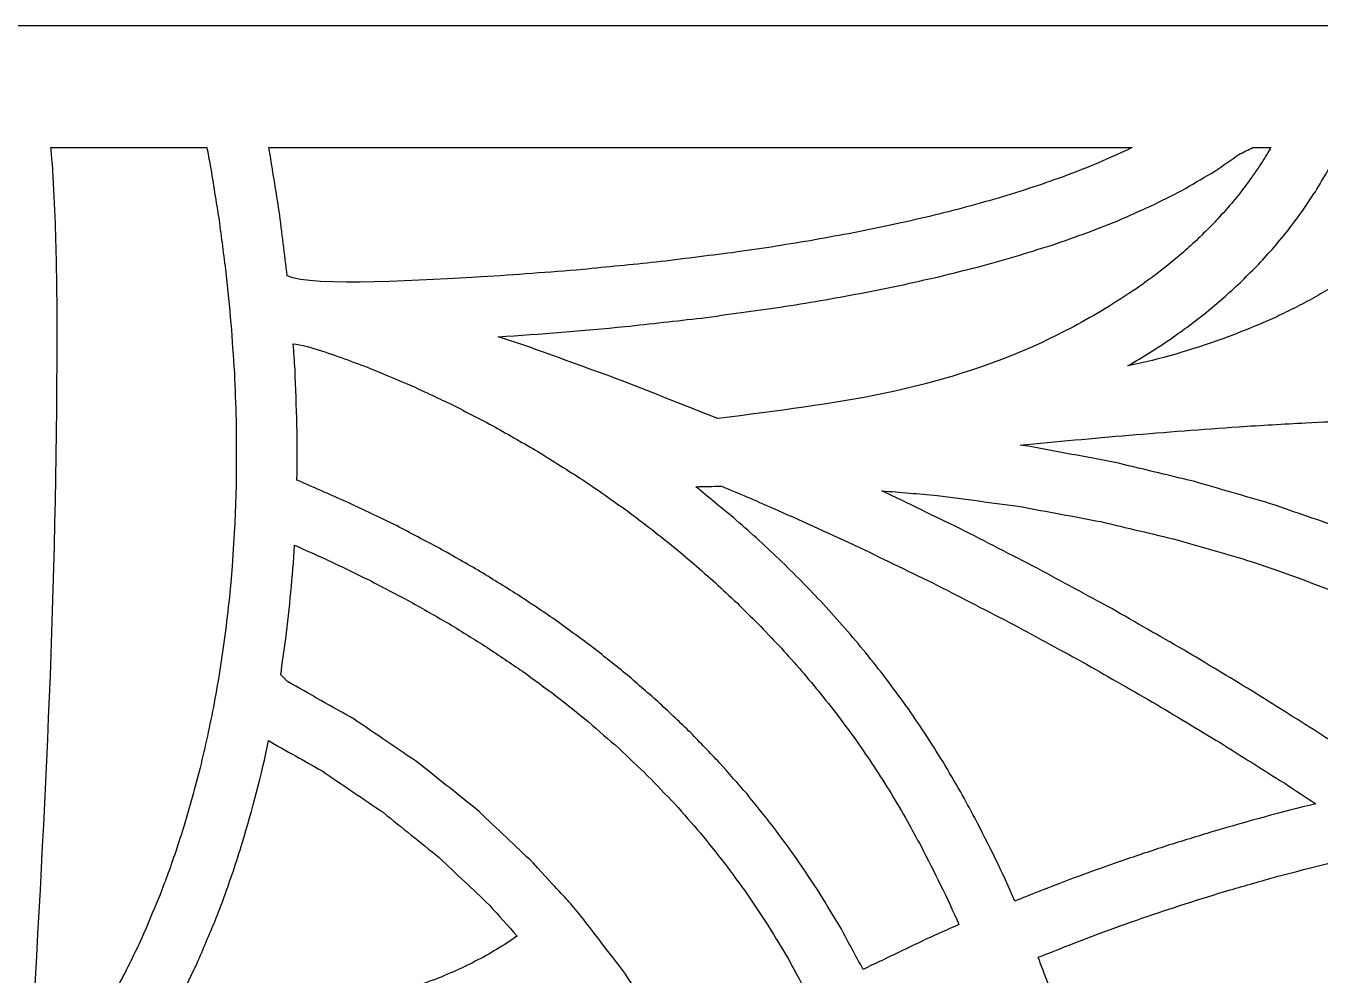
# Model space of a CAD drawing. Header units: centimetres. Extents: x 12.3 to 24.6, y -3.6 to 1.6.
# Drawn here: x 15.113 to 17.282, y -0.036 to 1.555 of the extents above; entities that cross this region are included whole.
import ezdxf

# ---------------------------------------------------------------- set-up
doc = ezdxf.new("R2010")
doc.units = ezdxf.units.CM
doc.header["$MEASUREMENT"] = 0
doc.layers.add('layer 1', color=7, linetype='Continuous')

msp = doc.modelspace()

# ---------------------------------------------------------------- linework, layer by layer
at = {"layer": 'layer 1', "color": 250}
for points, knots in [([(12.33584, -3.59131), (12.33584, -1.87576), (12.33584, -0.16022), (12.33584, 1.55532), (12.33584, 1.55532), (16.43785, 1.55532), (20.53987, 1.55532), (24.64189, 1.55532), (24.64189, 1.55532), (24.64189, -0.16022), (24.64189, -1.87576), (24.64189, -3.59131), (24.64189, -3.59131), (20.53987, -3.59131), (16.43785, -3.59131), (12.33584, -3.59131)], [0, 0, 0, 0, 0.2, 0.2, 0.2, 0.2, 0.4, 0.4, 0.4, 0.4, 0.6, 0.6, 0.6, 0.6, 1, 1, 1, 1]), ([(15.15465, 1.35149), (15.15548, 1.34245), (15.1563, 1.3334), (15.15713, 1.32435), (15.15713, 1.32435), (15.15878, 1.29472), (15.16042, 1.26509), (15.16207, 1.23546), (15.16207, 1.23546), (15.16373, 1.18207), (15.16468, 1.12878), (15.16517, 1.07536), (15.16517, 1.07536), (15.16556, 0.62908), (15.14809, 0.29653), (15.12443, -0.11905), (15.12443, -0.11905), (15.15806, -0.12028), (15.19173, -0.12122), (15.22539, -0.12142), (15.22539, -0.12142), (15.22671, -0.11987), (15.22804, -0.11833), (15.22937, -0.11679), (15.22937, -0.11679), (15.24378, -0.09526), (15.25657, -0.07304), (15.26914, -0.0504), (15.26914, -0.0504), (15.28248, -0.02503), (15.29499, 0.00043), (15.30714, 0.02639), (15.30714, 0.02639), (15.31652, 0.04854), (15.32591, 0.07068), (15.33529, 0.09283), (15.33529, 0.09283), (15.34009, 0.10542), (15.34488, 0.11801), (15.34967, 0.1306), (15.34967, 0.1306), (15.35444, 0.1442), (15.35922, 0.1578), (15.36399, 0.17139), (15.36399, 0.17139), (15.36869, 0.186), (15.37339, 0.2006), (15.37809, 0.2152), (15.37809, 0.2152), (15.38265, 0.23081), (15.38721, 0.24641), (15.39176, 0.26202), (15.39176, 0.26202), (15.39612, 0.27863), (15.40049, 0.29523), (15.40485, 0.31184), (15.40485, 0.31184), (15.40894, 0.32944), (15.41304, 0.34705), (15.41714, 0.36465), (15.41714, 0.36465), (15.42092, 0.38325), (15.4247, 0.40185), (15.42848, 0.42045), (15.42848, 0.42045), (15.43187, 0.44005), (15.43526, 0.45964), (15.43866, 0.47924), (15.43866, 0.47924), (15.44161, 0.49983), (15.44456, 0.52041), (15.4475, 0.541), (15.4475, 0.541), (15.44995, 0.56258), (15.45239, 0.58416), (15.45483, 0.60573), (15.45483, 0.60573), (15.46531, 0.73178), (15.46616, 0.77837), (15.46526, 0.8943), (15.46526, 0.8943), (15.46425, 0.9208), (15.46324, 0.94731), (15.46222, 0.97382), (15.46222, 0.97382), (15.46033, 1.00131), (15.45844, 1.0288), (15.45655, 1.05629), (15.45655, 1.05629), (15.45372, 1.08476), (15.45089, 1.11323), (15.44806, 1.1417), (15.44806, 1.1417), (15.44423, 1.17115), (15.4404, 1.2006), (15.43657, 1.23005), (15.43657, 1.23005), (15.43167, 1.26048), (15.42677, 1.2909), (15.42188, 1.32133), (15.42188, 1.32133), (15.41995, 1.33138), (15.41802, 1.34144), (15.41609, 1.35149), (15.41609, 1.35149), (15.32894, 1.35149), (15.2418, 1.35149), (15.15465, 1.35149)], [0, 0, 0, 0, 0.0357143, 0.0357143, 0.0357143, 0.0357143, 0.0714286, 0.0714286, 0.0714286, 0.0714286, 0.1071429, 0.1071429, 0.1071429, 0.1071429, 0.1428571, 0.1428571, 0.1428571, 0.1428571, 0.1785714, 0.1785714, 0.1785714, 0.1785714, 0.2142857, 0.2142857, 0.2142857, 0.2142857, 0.25, 0.25, 0.25, 0.25, 0.2857143, 0.2857143, 0.2857143, 0.2857143, 0.3214286, 0.3214286, 0.3214286, 0.3214286, 0.3571429, 0.3571429, 0.3571429, 0.3571429, 0.3928571, 0.3928571, 0.3928571, 0.3928571, 0.4285714, 0.4285714, 0.4285714, 0.4285714, 0.4642857, 0.4642857, 0.4642857, 0.4642857, 0.5, 0.5, 0.5, 0.5, 0.5357143, 0.5357143, 0.5357143, 0.5357143, 0.5714286, 0.5714286, 0.5714286, 0.5714286, 0.6071429, 0.6071429, 0.6071429, 0.6071429, 0.6428571, 0.6428571, 0.6428571, 0.6428571, 0.6785714, 0.6785714, 0.6785714, 0.6785714, 0.7142857, 0.7142857, 0.7142857, 0.7142857, 0.75, 0.75, 0.75, 0.75, 0.7857143, 0.7857143, 0.7857143, 0.7857143, 0.8214286, 0.8214286, 0.8214286, 0.8214286, 0.8571429, 0.8571429, 0.8571429, 0.8571429, 0.8928571, 0.8928571, 0.8928571, 0.8928571, 0.9285714, 0.9285714, 0.9285714, 0.9285714, 1, 1, 1, 1]), ([(15.51986, 1.35149), (15.52066, 1.34734), (15.52146, 1.34318), (15.52226, 1.33903), (15.52226, 1.33903), (15.52731, 1.30759), (15.53237, 1.27616), (15.53743, 1.24472), (15.53743, 1.24472), (15.54196, 1.20859), (15.54649, 1.17246), (15.55101, 1.13632), (15.55101, 1.13632), (15.59053, 1.11656), (15.79375, 1.1299), (15.87656, 1.13449), (15.87656, 1.13449), (15.93321, 1.13811), (15.98972, 1.14229), (16.04629, 1.14698), (16.04629, 1.14698), (16.08735, 1.15105), (16.12841, 1.15513), (16.16947, 1.15921), (16.16947, 1.15921), (16.21212, 1.16452), (16.25478, 1.16983), (16.29743, 1.17514), (16.29743, 1.17514), (16.31907, 1.1783), (16.3407, 1.18147), (16.36234, 1.18463), (16.36234, 1.18463), (16.38402, 1.18816), (16.40571, 1.19169), (16.42739, 1.19522), (16.42739, 1.19522), (16.44901, 1.19914), (16.47063, 1.20305), (16.49225, 1.20696), (16.49225, 1.20696), (16.51368, 1.21128), (16.53511, 1.2156), (16.55655, 1.21991), (16.55655, 1.21991), (16.57768, 1.22465), (16.59881, 1.22938), (16.61994, 1.23412), (16.61994, 1.23412), (16.64064, 1.23929), (16.66135, 1.24446), (16.68206, 1.24963), (16.68206, 1.24963), (16.70222, 1.25525), (16.72239, 1.26087), (16.74255, 1.2665), (16.74255, 1.2665), (16.76205, 1.27258), (16.78155, 1.27867), (16.80105, 1.28475), (16.80105, 1.28475), (16.81976, 1.29131), (16.83848, 1.29787), (16.85719, 1.30443), (16.85719, 1.30443), (16.87499, 1.31147), (16.89279, 1.31851), (16.9106, 1.32556), (16.9106, 1.32556), (16.92737, 1.33308), (16.94414, 1.34061), (16.9609, 1.34814), (16.9609, 1.34814), (16.96308, 1.34926), (16.96527, 1.35038), (16.96745, 1.35149), (16.96745, 1.35149), (16.48492, 1.35149), (16.00239, 1.35149), (15.51986, 1.35149)], [0, 0, 0, 0, 0.047619, 0.047619, 0.047619, 0.047619, 0.0952381, 0.0952381, 0.0952381, 0.0952381, 0.1428571, 0.1428571, 0.1428571, 0.1428571, 0.1904762, 0.1904762, 0.1904762, 0.1904762, 0.2380952, 0.2380952, 0.2380952, 0.2380952, 0.2857143, 0.2857143, 0.2857143, 0.2857143, 0.3333333, 0.3333333, 0.3333333, 0.3333333, 0.3809524, 0.3809524, 0.3809524, 0.3809524, 0.4285714, 0.4285714, 0.4285714, 0.4285714, 0.4761905, 0.4761905, 0.4761905, 0.4761905, 0.5238095, 0.5238095, 0.5238095, 0.5238095, 0.5714286, 0.5714286, 0.5714286, 0.5714286, 0.6190476, 0.6190476, 0.6190476, 0.6190476, 0.6666667, 0.6666667, 0.6666667, 0.6666667, 0.7142857, 0.7142857, 0.7142857, 0.7142857, 0.7619048, 0.7619048, 0.7619048, 0.7619048, 0.8095238, 0.8095238, 0.8095238, 0.8095238, 0.8571429, 0.8571429, 0.8571429, 0.8571429, 0.9047619, 0.9047619, 0.9047619, 0.9047619, 1, 1, 1, 1]), ([(17.1698, 1.35149), (17.16194, 1.34756), (17.15407, 1.34363), (17.1462, 1.33969), (17.1462, 1.33969), (17.1327, 1.33037), (17.11921, 1.32105), (17.10571, 1.31172), (17.10571, 1.31172), (17.08947, 1.30211), (17.07323, 1.2925), (17.05699, 1.28289), (17.05699, 1.28289), (17.03968, 1.27401), (17.02237, 1.26513), (17.00506, 1.25625), (17.00506, 1.25625), (16.98678, 1.24805), (16.96851, 1.23984), (16.95023, 1.23164), (16.95023, 1.23164), (16.93109, 1.22406), (16.91195, 1.21649), (16.8928, 1.20892), (16.8928, 1.20892), (16.8729, 1.20195), (16.853, 1.19497), (16.8331, 1.18799), (16.8331, 1.18799), (16.81254, 1.18158), (16.79198, 1.17516), (16.77142, 1.16874), (16.77142, 1.16874), (16.75031, 1.16286), (16.7292, 1.15697), (16.70809, 1.15109), (16.70809, 1.15109), (16.68654, 1.14571), (16.66498, 1.14032), (16.64343, 1.13494), (16.64343, 1.13494), (16.62154, 1.13004), (16.59965, 1.12513), (16.57775, 1.12022), (16.57775, 1.12022), (16.55563, 1.11577), (16.53351, 1.11131), (16.51139, 1.10686), (16.51139, 1.10686), (16.48915, 1.10283), (16.4669, 1.09881), (16.44466, 1.09478), (16.44466, 1.09478), (16.42241, 1.09116), (16.40015, 1.08753), (16.3779, 1.08391), (16.3779, 1.08391), (16.3338, 1.07779), (16.28971, 1.07167), (16.24561, 1.06555), (16.24561, 1.06555), (16.2028, 1.06078), (16.15999, 1.05601), (16.11718, 1.05125), (16.11718, 1.05125), (16.0464, 1.04463), (15.97568, 1.0387), (15.90473, 1.03417), (15.90473, 1.03417), (15.92297, 1.02811), (15.9412, 1.02205), (15.95944, 1.01599), (15.95944, 1.01599), (16.01048, 0.99746), (16.06153, 0.97893), (16.11257, 0.9604), (16.11257, 0.9604), (16.166, 0.93925), (16.21943, 0.9181), (16.27286, 0.89695), (16.27286, 0.89695), (16.47567, 0.92361), (16.62937, 0.93979), (16.81758, 1.02534), (16.81758, 1.02534), (16.83465, 1.03385), (16.85173, 1.04236), (16.8688, 1.05087), (16.8688, 1.05087), (16.88644, 1.06084), (16.90407, 1.07081), (16.9217, 1.08078), (16.9217, 1.08078), (16.93947, 1.09228), (16.95724, 1.10377), (16.97502, 1.11527), (16.97502, 1.11527), (16.98383, 1.12161), (16.99264, 1.12794), (17.00145, 1.13428), (17.00145, 1.13428), (17.01015, 1.14102), (17.01884, 1.14776), (17.02754, 1.1545), (17.02754, 1.1545), (17.03606, 1.16165), (17.04459, 1.1688), (17.05312, 1.17595), (17.05312, 1.17595), (17.06143, 1.18352), (17.06974, 1.19108), (17.07806, 1.19865), (17.07806, 1.19865), (17.08611, 1.20664), (17.09416, 1.21463), (17.10221, 1.22262), (17.10221, 1.22262), (17.10994, 1.23104), (17.11768, 1.23946), (17.12542, 1.24788), (17.12542, 1.24788), (17.13281, 1.25673), (17.14019, 1.26559), (17.14758, 1.27445), (17.14758, 1.27445), (17.15456, 1.28375), (17.16154, 1.29306), (17.16853, 1.30236), (17.16853, 1.30236), (17.17507, 1.31213), (17.18161, 1.32189), (17.18815, 1.33165), (17.18815, 1.33165), (17.19206, 1.33826), (17.19597, 1.34488), (17.19989, 1.35149), (17.19989, 1.35149), (17.18986, 1.35149), (17.17983, 1.35149), (17.1698, 1.35149)], [0, 0, 0, 0, 0.0277778, 0.0277778, 0.0277778, 0.0277778, 0.0555556, 0.0555556, 0.0555556, 0.0555556, 0.0833333, 0.0833333, 0.0833333, 0.0833333, 0.1111111, 0.1111111, 0.1111111, 0.1111111, 0.1388889, 0.1388889, 0.1388889, 0.1388889, 0.1666667, 0.1666667, 0.1666667, 0.1666667, 0.1944444, 0.1944444, 0.1944444, 0.1944444, 0.2222222, 0.2222222, 0.2222222, 0.2222222, 0.25, 0.25, 0.25, 0.25, 0.2777778, 0.2777778, 0.2777778, 0.2777778, 0.3055556, 0.3055556, 0.3055556, 0.3055556, 0.3333333, 0.3333333, 0.3333333, 0.3333333, 0.3611111, 0.3611111, 0.3611111, 0.3611111, 0.3888889, 0.3888889, 0.3888889, 0.3888889, 0.4166667, 0.4166667, 0.4166667, 0.4166667, 0.4444444, 0.4444444, 0.4444444, 0.4444444, 0.4722222, 0.4722222, 0.4722222, 0.4722222, 0.5, 0.5, 0.5, 0.5, 0.5277778, 0.5277778, 0.5277778, 0.5277778, 0.5555556, 0.5555556, 0.5555556, 0.5555556, 0.5833333, 0.5833333, 0.5833333, 0.5833333, 0.6111111, 0.6111111, 0.6111111, 0.6111111, 0.6388889, 0.6388889, 0.6388889, 0.6388889, 0.6666667, 0.6666667, 0.6666667, 0.6666667, 0.6944444, 0.6944444, 0.6944444, 0.6944444, 0.7222222, 0.7222222, 0.7222222, 0.7222222, 0.75, 0.75, 0.75, 0.75, 0.7777778, 0.7777778, 0.7777778, 0.7777778, 0.8055556, 0.8055556, 0.8055556, 0.8055556, 0.8333333, 0.8333333, 0.8333333, 0.8333333, 0.8611111, 0.8611111, 0.8611111, 0.8611111, 0.8888889, 0.8888889, 0.8888889, 0.8888889, 0.9166667, 0.9166667, 0.9166667, 0.9166667, 0.9444444, 0.9444444, 0.9444444, 0.9444444, 1, 1, 1, 1]), ([(17.3153, 1.35149), (17.31516, 1.35116), (17.31501, 1.35083), (17.31486, 1.3505), (17.31486, 1.3505), (17.30842, 1.338), (17.30197, 1.3255), (17.29553, 1.313), (17.29553, 1.313), (17.28849, 1.3011), (17.28144, 1.2892), (17.2744, 1.2773), (17.2744, 1.2773), (17.26683, 1.26599), (17.25925, 1.25468), (17.25167, 1.24337), (17.25167, 1.24337), (17.24362, 1.23265), (17.23557, 1.22192), (17.22752, 1.21119), (17.22752, 1.21119), (17.21906, 1.20104), (17.21059, 1.19088), (17.20213, 1.18072), (17.20213, 1.18072), (17.1933, 1.17113), (17.18448, 1.16153), (17.17566, 1.15193), (17.17566, 1.15193), (17.16653, 1.14287), (17.15741, 1.13382), (17.14829, 1.12476), (17.14829, 1.12476), (17.13892, 1.11624), (17.12955, 1.10771), (17.12019, 1.09919), (17.12019, 1.09919), (17.11063, 1.09117), (17.10107, 1.08316), (17.09152, 1.07515), (17.09152, 1.07515), (17.08183, 1.06764), (17.07214, 1.06013), (17.06245, 1.05261), (17.06245, 1.05261), (17.05267, 1.04559), (17.0429, 1.03856), (17.03313, 1.03153), (17.03313, 1.03153), (17.00916, 1.01548), (16.98521, 0.99985), (16.9603, 0.98531), (16.9603, 0.98531), (17.01444, 0.99638), (17.06706, 1.01243), (17.1192, 1.03055), (17.1192, 1.03055), (17.13911, 1.0384), (17.15901, 1.04626), (17.17892, 1.05411), (17.17892, 1.05411), (17.18913, 1.05868), (17.19934, 1.06324), (17.20956, 1.0678), (17.20956, 1.0678), (17.21988, 1.07281), (17.2302, 1.07782), (17.24052, 1.08284), (17.24052, 1.08284), (17.25089, 1.08832), (17.26126, 1.0938), (17.27163, 1.09928), (17.27163, 1.09928), (17.28201, 1.10524), (17.29238, 1.11121), (17.30276, 1.11718), (17.30276, 1.11718), (17.31308, 1.12365), (17.32341, 1.13012), (17.33373, 1.13659), (17.33373, 1.13659), (17.34395, 1.14359), (17.35418, 1.15058), (17.3644, 1.15758), (17.3644, 1.15758), (17.37448, 1.16512), (17.38456, 1.17265), (17.39463, 1.18019), (17.39463, 1.18019), (17.40451, 1.18829), (17.41439, 1.19639), (17.42427, 1.2045), (17.42427, 1.2045), (17.4339, 1.21318), (17.44354, 1.22186), (17.45317, 1.23054), (17.45317, 1.23054), (17.46252, 1.23983), (17.47186, 1.24911), (17.4812, 1.25839), (17.4812, 1.25839), (17.49021, 1.2683), (17.49921, 1.27821), (17.50822, 1.28812), (17.50822, 1.28812), (17.51684, 1.29867), (17.52546, 1.30923), (17.53408, 1.31978), (17.53408, 1.31978), (17.5418, 1.33035), (17.54952, 1.34092), (17.55724, 1.35149), (17.55724, 1.35149), (17.47659, 1.35149), (17.39595, 1.35149), (17.3153, 1.35149)], [0, 0, 0, 0, 0.0333333, 0.0333333, 0.0333333, 0.0333333, 0.0666667, 0.0666667, 0.0666667, 0.0666667, 0.1, 0.1, 0.1, 0.1, 0.1333333, 0.1333333, 0.1333333, 0.1333333, 0.1666667, 0.1666667, 0.1666667, 0.1666667, 0.2, 0.2, 0.2, 0.2, 0.2333333, 0.2333333, 0.2333333, 0.2333333, 0.2666667, 0.2666667, 0.2666667, 0.2666667, 0.3, 0.3, 0.3, 0.3, 0.3333333, 0.3333333, 0.3333333, 0.3333333, 0.3666667, 0.3666667, 0.3666667, 0.3666667, 0.4, 0.4, 0.4, 0.4, 0.4333333, 0.4333333, 0.4333333, 0.4333333, 0.4666667, 0.4666667, 0.4666667, 0.4666667, 0.5, 0.5, 0.5, 0.5, 0.5333333, 0.5333333, 0.5333333, 0.5333333, 0.5666667, 0.5666667, 0.5666667, 0.5666667, 0.6, 0.6, 0.6, 0.6, 0.6333333, 0.6333333, 0.6333333, 0.6333333, 0.6666667, 0.6666667, 0.6666667, 0.6666667, 0.7, 0.7, 0.7, 0.7, 0.7333333, 0.7333333, 0.7333333, 0.7333333, 0.7666667, 0.7666667, 0.7666667, 0.7666667, 0.8, 0.8, 0.8, 0.8, 0.8333333, 0.8333333, 0.8333333, 0.8333333, 0.8666667, 0.8666667, 0.8666667, 0.8666667, 0.9, 0.9, 0.9, 0.9, 0.9333333, 0.9333333, 0.9333333, 0.9333333, 1, 1, 1, 1]), ([(15.56106, 1.02209), (15.56204, 1.00782), (15.56302, 0.99354), (15.564, 0.97927), (15.564, 0.97927), (15.56637, 0.91746), (15.56866, 0.85582), (15.56726, 0.79396), (15.56726, 0.79396), (15.59773, 0.78059), (15.6282, 0.76722), (15.65866, 0.75386), (15.65866, 0.75386), (15.68373, 0.74176), (15.7088, 0.72965), (15.73387, 0.71755), (15.73387, 0.71755), (15.7579, 0.70495), (15.78193, 0.69234), (15.80596, 0.67973), (15.80596, 0.67973), (15.82896, 0.66661), (15.85196, 0.65348), (15.87496, 0.64036), (15.87496, 0.64036), (15.89695, 0.62672), (15.91895, 0.61307), (15.94094, 0.59943), (15.94094, 0.59943), (15.96194, 0.58525), (15.98293, 0.57108), (16.00393, 0.55691), (16.00393, 0.55691), (16.02395, 0.5422), (16.04397, 0.5275), (16.06398, 0.51279), (16.06398, 0.51279), (16.08304, 0.49755), (16.10209, 0.4823), (16.12115, 0.46706), (16.12115, 0.46706), (16.13925, 0.45127), (16.15735, 0.43548), (16.17545, 0.4197), (16.17545, 0.4197), (16.19262, 0.40336), (16.20979, 0.38703), (16.22695, 0.3707), (16.22695, 0.3707), (16.2432, 0.35381), (16.25944, 0.33693), (16.27568, 0.32005), (16.27568, 0.32005), (16.29102, 0.30262), (16.30635, 0.28518), (16.32168, 0.26775), (16.32168, 0.26775), (16.33613, 0.24977), (16.35057, 0.23178), (16.36501, 0.2138), (16.36501, 0.2138), (16.37857, 0.19526), (16.39213, 0.17673), (16.40569, 0.15819), (16.40569, 0.15819), (16.41839, 0.13911), (16.43109, 0.12002), (16.44378, 0.10093), (16.44378, 0.10093), (16.45564, 0.0813), (16.46749, 0.06166), (16.47934, 0.04203), (16.47934, 0.04203), (16.49164, 0.01925), (16.50394, -0.00353), (16.51624, -0.02631), (16.51624, -0.02631), (16.55136, -0.00949), (16.58647, 0.00732), (16.62159, 0.02413), (16.62159, 0.02413), (16.64, 0.03237), (16.65842, 0.04061), (16.67683, 0.04885), (16.67683, 0.04885), (16.6577, 0.09347), (16.63554, 0.13691), (16.61337, 0.18009), (16.61337, 0.18009), (16.6058, 0.194), (16.59822, 0.20792), (16.59065, 0.22184), (16.59065, 0.22184), (16.58156, 0.23738), (16.57247, 0.25293), (16.56339, 0.26848), (16.56339, 0.26848), (16.55387, 0.28348), (16.54436, 0.29848), (16.53484, 0.31349), (16.53484, 0.31349), (16.5249, 0.328), (16.51497, 0.34251), (16.50503, 0.35702), (16.50503, 0.35702), (16.4947, 0.37104), (16.48437, 0.38506), (16.47404, 0.39909), (16.47404, 0.39909), (16.46335, 0.41263), (16.45267, 0.42617), (16.44198, 0.43971), (16.44198, 0.43971), (16.43096, 0.45277), (16.41995, 0.46583), (16.40893, 0.47889), (16.40893, 0.47889), (16.39762, 0.49148), (16.38631, 0.50407), (16.37501, 0.51665), (16.37501, 0.51665), (16.36343, 0.52877), (16.35186, 0.54089), (16.34029, 0.55301), (16.34029, 0.55301), (16.32849, 0.56466), (16.31669, 0.57631), (16.30489, 0.58796), (16.30489, 0.58796), (16.29289, 0.59915), (16.2809, 0.61034), (16.2689, 0.62153), (16.2689, 0.62153), (16.25674, 0.63226), (16.24458, 0.64299), (16.23242, 0.65372), (16.23242, 0.65372), (16.22013, 0.66399), (16.20784, 0.67426), (16.19555, 0.68454), (16.19555, 0.68454), (16.18317, 0.69436), (16.17078, 0.70419), (16.1584, 0.71401), (16.1584, 0.71401), (16.14595, 0.72338), (16.1335, 0.73276), (16.12105, 0.74214), (16.12105, 0.74214), (16.10858, 0.75107), (16.0961, 0.76), (16.08362, 0.76893), (16.08362, 0.76893), (16.07115, 0.77742), (16.05868, 0.78591), (16.04621, 0.7944), (16.04621, 0.7944), (16.02142, 0.81008), (15.99662, 0.82576), (15.97183, 0.84144), (15.97183, 0.84144), (15.94747, 0.8554), (15.92311, 0.86936), (15.89875, 0.88332), (15.89875, 0.88332), (15.8751, 0.8956), (15.85145, 0.90787), (15.8278, 0.92015), (15.8278, 0.92015), (15.80514, 0.93078), (15.78247, 0.9414), (15.75981, 0.95202), (15.75981, 0.95202), (15.73841, 0.96103), (15.71702, 0.97003), (15.69563, 0.97903), (15.69563, 0.97903), (15.6667, 0.99018), (15.63781, 1.00071), (15.60843, 1.01064), (15.60843, 1.01064), (15.59499, 1.01485), (15.57278, 1.02209), (15.56106, 1.02209)], [0, 0, 0, 0, 0.0212766, 0.0212766, 0.0212766, 0.0212766, 0.0425532, 0.0425532, 0.0425532, 0.0425532, 0.0638298, 0.0638298, 0.0638298, 0.0638298, 0.0851064, 0.0851064, 0.0851064, 0.0851064, 0.106383, 0.106383, 0.106383, 0.106383, 0.1276596, 0.1276596, 0.1276596, 0.1276596, 0.1489362, 0.1489362, 0.1489362, 0.1489362, 0.1702128, 0.1702128, 0.1702128, 0.1702128, 0.1914894, 0.1914894, 0.1914894, 0.1914894, 0.212766, 0.212766, 0.212766, 0.212766, 0.2340426, 0.2340426, 0.2340426, 0.2340426, 0.2553191, 0.2553191, 0.2553191, 0.2553191, 0.2765957, 0.2765957, 0.2765957, 0.2765957, 0.2978723, 0.2978723, 0.2978723, 0.2978723, 0.3191489, 0.3191489, 0.3191489, 0.3191489, 0.3404255, 0.3404255, 0.3404255, 0.3404255, 0.3617021, 0.3617021, 0.3617021, 0.3617021, 0.3829787, 0.3829787, 0.3829787, 0.3829787, 0.4042553, 0.4042553, 0.4042553, 0.4042553, 0.4255319, 0.4255319, 0.4255319, 0.4255319, 0.4468085, 0.4468085, 0.4468085, 0.4468085, 0.4680851, 0.4680851, 0.4680851, 0.4680851, 0.4893617, 0.4893617, 0.4893617, 0.4893617, 0.5106383, 0.5106383, 0.5106383, 0.5106383, 0.5319149, 0.5319149, 0.5319149, 0.5319149, 0.5531915, 0.5531915, 0.5531915, 0.5531915, 0.5744681, 0.5744681, 0.5744681, 0.5744681, 0.5957447, 0.5957447, 0.5957447, 0.5957447, 0.6170213, 0.6170213, 0.6170213, 0.6170213, 0.6382979, 0.6382979, 0.6382979, 0.6382979, 0.6595745, 0.6595745, 0.6595745, 0.6595745, 0.6808511, 0.6808511, 0.6808511, 0.6808511, 0.7021277, 0.7021277, 0.7021277, 0.7021277, 0.7234043, 0.7234043, 0.7234043, 0.7234043, 0.7446809, 0.7446809, 0.7446809, 0.7446809, 0.7659574, 0.7659574, 0.7659574, 0.7659574, 0.787234, 0.787234, 0.787234, 0.787234, 0.8085106, 0.8085106, 0.8085106, 0.8085106, 0.8297872, 0.8297872, 0.8297872, 0.8297872, 0.8510638, 0.8510638, 0.8510638, 0.8510638, 0.8723404, 0.8723404, 0.8723404, 0.8723404, 0.893617, 0.893617, 0.893617, 0.893617, 0.9148936, 0.9148936, 0.9148936, 0.9148936, 0.9361702, 0.9361702, 0.9361702, 0.9361702, 0.9574468, 0.9574468, 0.9574468, 0.9574468, 1, 1, 1, 1]), ([(16.77936, 0.85245), (16.78505, 0.85168), (16.79073, 0.85091), (16.79642, 0.85015), (16.79642, 0.85015), (16.84294, 0.84145), (16.88947, 0.83275), (16.93599, 0.82405), (16.93599, 0.82405), (16.98076, 0.81335), (17.02553, 0.80264), (17.0703, 0.79193), (17.0703, 0.79193), (17.11331, 0.77939), (17.15633, 0.76685), (17.19934, 0.75431), (17.19934, 0.75431), (17.2406, 0.74012), (17.28186, 0.72592), (17.32312, 0.71172), (17.32312, 0.71172), (17.33294, 0.70783), (17.34276, 0.70393), (17.35258, 0.70003), (17.35258, 0.70003), (17.35576, 0.70261), (17.35894, 0.70518), (17.36213, 0.70775), (17.36213, 0.70775), (17.42969, 0.76399), (17.49166, 0.82721), (17.5469, 0.89559), (17.5469, 0.89559), (17.50389, 0.89651), (17.46104, 0.89635), (17.41802, 0.89583), (17.41802, 0.89583), (17.36481, 0.89449), (17.31172, 0.89252), (17.25854, 0.89005), (17.25854, 0.89005), (17.22102, 0.88783), (17.18349, 0.88562), (17.14596, 0.88341), (17.14596, 0.88341), (17.02358, 0.87487), (16.90144, 0.86459), (16.77936, 0.85245)], [0, 0, 0, 0, 0.0769231, 0.0769231, 0.0769231, 0.0769231, 0.1538462, 0.1538462, 0.1538462, 0.1538462, 0.2307692, 0.2307692, 0.2307692, 0.2307692, 0.3076923, 0.3076923, 0.3076923, 0.3076923, 0.3846154, 0.3846154, 0.3846154, 0.3846154, 0.4615385, 0.4615385, 0.4615385, 0.4615385, 0.5384615, 0.5384615, 0.5384615, 0.5384615, 0.6153846, 0.6153846, 0.6153846, 0.6153846, 0.6923077, 0.6923077, 0.6923077, 0.6923077, 0.7692308, 0.7692308, 0.7692308, 0.7692308, 0.8461538, 0.8461538, 0.8461538, 0.8461538, 1, 1, 1, 1]), ([(16.27883, 0.78372), (16.26442, 0.78343), (16.25001, 0.78314), (16.23561, 0.78285), (16.23561, 0.78285), (16.25668, 0.76558), (16.27776, 0.7483), (16.29883, 0.73103), (16.29883, 0.73103), (16.31168, 0.71969), (16.32453, 0.70835), (16.33738, 0.69701), (16.33738, 0.69701), (16.35008, 0.68518), (16.36277, 0.67334), (16.37546, 0.6615), (16.37546, 0.6615), (16.38796, 0.64916), (16.40046, 0.63682), (16.41296, 0.62447), (16.41296, 0.62447), (16.42523, 0.61162), (16.43751, 0.59877), (16.44978, 0.58592), (16.44978, 0.58592), (16.46179, 0.57255), (16.4738, 0.55918), (16.48581, 0.54581), (16.48581, 0.54581), (16.49752, 0.53192), (16.50924, 0.51803), (16.52095, 0.50415), (16.52095, 0.50415), (16.53233, 0.48973), (16.54371, 0.47531), (16.55509, 0.46089), (16.55509, 0.46089), (16.5661, 0.44595), (16.57711, 0.431), (16.58812, 0.41605), (16.58812, 0.41605), (16.59873, 0.40056), (16.60933, 0.38508), (16.61994, 0.36959), (16.61994, 0.36959), (16.63011, 0.35356), (16.64027, 0.33753), (16.65044, 0.3215), (16.65044, 0.3215), (16.6601, 0.30498), (16.66976, 0.28845), (16.67942, 0.27192), (16.67942, 0.27192), (16.68744, 0.25719), (16.69546, 0.24246), (16.70347, 0.22773), (16.70347, 0.22773), (16.72702, 0.18187), (16.75046, 0.13574), (16.77078, 0.08834), (16.77078, 0.08834), (16.78375, 0.09356), (16.79671, 0.09879), (16.80967, 0.10402), (16.80967, 0.10402), (16.83262, 0.11276), (16.85558, 0.1215), (16.87853, 0.13023), (16.87853, 0.13023), (16.90247, 0.13879), (16.92641, 0.14734), (16.95035, 0.1559), (16.95035, 0.1559), (16.97525, 0.16421), (17.00015, 0.17251), (17.02505, 0.18082), (17.02505, 0.18082), (17.05088, 0.18881), (17.07672, 0.1968), (17.10255, 0.20479), (17.10255, 0.20479), (17.15982, 0.22109), (17.21716, 0.23779), (17.27516, 0.25131), (17.27516, 0.25131), (17.25778, 0.26275), (17.2404, 0.27419), (17.22301, 0.28563), (17.22301, 0.28563), (17.18689, 0.30837), (17.15076, 0.33112), (17.11463, 0.35386), (17.11463, 0.35386), (17.07689, 0.37654), (17.03915, 0.39922), (17.00141, 0.42189), (17.00141, 0.42189), (16.96206, 0.4444), (16.92271, 0.4669), (16.88337, 0.4894), (16.88337, 0.4894), (16.84243, 0.51162), (16.8015, 0.53384), (16.76056, 0.55606), (16.76056, 0.55606), (16.71805, 0.57789), (16.67554, 0.59971), (16.63303, 0.62154), (16.63303, 0.62154), (16.58896, 0.64286), (16.54489, 0.66418), (16.50082, 0.6855), (16.50082, 0.6855), (16.45521, 0.70621), (16.40959, 0.72692), (16.36397, 0.74763), (16.36397, 0.74763), (16.33559, 0.75966), (16.30721, 0.77169), (16.27883, 0.78372)], [0, 0, 0, 0, 0.0322581, 0.0322581, 0.0322581, 0.0322581, 0.0645161, 0.0645161, 0.0645161, 0.0645161, 0.0967742, 0.0967742, 0.0967742, 0.0967742, 0.1290323, 0.1290323, 0.1290323, 0.1290323, 0.1612903, 0.1612903, 0.1612903, 0.1612903, 0.1935484, 0.1935484, 0.1935484, 0.1935484, 0.2258065, 0.2258065, 0.2258065, 0.2258065, 0.2580645, 0.2580645, 0.2580645, 0.2580645, 0.2903226, 0.2903226, 0.2903226, 0.2903226, 0.3225806, 0.3225806, 0.3225806, 0.3225806, 0.3548387, 0.3548387, 0.3548387, 0.3548387, 0.3870968, 0.3870968, 0.3870968, 0.3870968, 0.4193548, 0.4193548, 0.4193548, 0.4193548, 0.4516129, 0.4516129, 0.4516129, 0.4516129, 0.483871, 0.483871, 0.483871, 0.483871, 0.516129, 0.516129, 0.516129, 0.516129, 0.5483871, 0.5483871, 0.5483871, 0.5483871, 0.5806452, 0.5806452, 0.5806452, 0.5806452, 0.6129032, 0.6129032, 0.6129032, 0.6129032, 0.6451613, 0.6451613, 0.6451613, 0.6451613, 0.6774194, 0.6774194, 0.6774194, 0.6774194, 0.7096774, 0.7096774, 0.7096774, 0.7096774, 0.7419355, 0.7419355, 0.7419355, 0.7419355, 0.7741935, 0.7741935, 0.7741935, 0.7741935, 0.8064516, 0.8064516, 0.8064516, 0.8064516, 0.8387097, 0.8387097, 0.8387097, 0.8387097, 0.8709677, 0.8709677, 0.8709677, 0.8709677, 0.9032258, 0.9032258, 0.9032258, 0.9032258, 0.9354839, 0.9354839, 0.9354839, 0.9354839, 1, 1, 1, 1]), ([(17.83456, 0.33968), (17.82597, 0.34537), (17.81739, 0.35106), (17.8088, 0.35675), (17.8088, 0.35675), (17.77739, 0.37589), (17.74597, 0.39503), (17.71455, 0.41417), (17.71455, 0.41417), (17.68148, 0.43256), (17.64841, 0.45094), (17.61534, 0.46933), (17.61534, 0.46933), (17.5806, 0.48679), (17.54587, 0.50425), (17.51114, 0.52171), (17.51114, 0.52171), (17.3936, 0.57456), (17.2928, 0.61438), (17.16848, 0.65715), (17.16848, 0.65715), (17.12704, 0.66923), (17.0856, 0.68131), (17.04417, 0.69339), (17.04417, 0.69339), (17.00103, 0.70371), (16.9579, 0.71403), (16.91476, 0.72434), (16.91476, 0.72434), (16.86992, 0.73273), (16.82507, 0.74111), (16.78023, 0.74949), (16.78023, 0.74949), (16.73367, 0.75578), (16.68711, 0.76206), (16.64055, 0.76834), (16.64055, 0.76834), (16.60959, 0.77091), (16.57863, 0.77348), (16.54767, 0.77605), (16.54767, 0.77605), (16.59128, 0.75495), (16.63489, 0.73385), (16.67851, 0.71275), (16.67851, 0.71275), (16.72172, 0.69056), (16.76494, 0.66838), (16.80815, 0.64619), (16.80815, 0.64619), (16.84976, 0.6236), (16.89137, 0.60102), (16.93298, 0.57843), (16.93298, 0.57843), (16.97297, 0.55556), (17.01296, 0.53269), (17.05295, 0.50982), (17.05295, 0.50982), (17.09131, 0.48677), (17.12967, 0.46372), (17.16803, 0.44067), (17.16803, 0.44067), (17.20475, 0.41756), (17.24146, 0.39444), (17.27818, 0.37133), (17.27818, 0.37133), (17.31323, 0.34826), (17.34829, 0.32519), (17.38335, 0.30212), (17.38335, 0.30212), (17.39322, 0.29535), (17.40308, 0.28858), (17.41295, 0.28181), (17.41295, 0.28181), (17.42166, 0.28361), (17.43037, 0.28541), (17.43909, 0.28721), (17.43909, 0.28721), (17.46921, 0.29262), (17.49934, 0.29803), (17.52946, 0.30344), (17.52946, 0.30344), (17.56037, 0.30813), (17.59128, 0.31282), (17.62218, 0.31751), (17.62218, 0.31751), (17.65385, 0.32141), (17.68551, 0.32532), (17.71717, 0.32922), (17.71717, 0.32922), (17.7563, 0.33271), (17.79543, 0.33619), (17.83456, 0.33968)], [0, 0, 0, 0, 0.0416667, 0.0416667, 0.0416667, 0.0416667, 0.0833333, 0.0833333, 0.0833333, 0.0833333, 0.125, 0.125, 0.125, 0.125, 0.1666667, 0.1666667, 0.1666667, 0.1666667, 0.2083333, 0.2083333, 0.2083333, 0.2083333, 0.25, 0.25, 0.25, 0.25, 0.2916667, 0.2916667, 0.2916667, 0.2916667, 0.3333333, 0.3333333, 0.3333333, 0.3333333, 0.375, 0.375, 0.375, 0.375, 0.4166667, 0.4166667, 0.4166667, 0.4166667, 0.4583333, 0.4583333, 0.4583333, 0.4583333, 0.5, 0.5, 0.5, 0.5, 0.5416667, 0.5416667, 0.5416667, 0.5416667, 0.5833333, 0.5833333, 0.5833333, 0.5833333, 0.625, 0.625, 0.625, 0.625, 0.6666667, 0.6666667, 0.6666667, 0.6666667, 0.7083333, 0.7083333, 0.7083333, 0.7083333, 0.75, 0.75, 0.75, 0.75, 0.7916667, 0.7916667, 0.7916667, 0.7916667, 0.8333333, 0.8333333, 0.8333333, 0.8333333, 0.875, 0.875, 0.875, 0.875, 0.9166667, 0.9166667, 0.9166667, 0.9166667, 1, 1, 1, 1]), ([(16.42572, -0.07318), (16.41413, -0.0517), (16.40254, -0.03023), (16.39095, -0.00875), (16.39095, -0.00875), (16.37986, 0.00961), (16.36878, 0.02798), (16.35769, 0.04635), (16.35769, 0.04635), (16.34583, 0.06418), (16.33396, 0.08201), (16.3221, 0.09985), (16.3221, 0.09985), (16.30943, 0.11716), (16.29677, 0.13446), (16.28411, 0.15177), (16.28411, 0.15177), (16.27062, 0.16857), (16.25714, 0.18536), (16.24365, 0.20216), (16.24365, 0.20216), (16.22932, 0.21845), (16.21499, 0.23474), (16.20066, 0.25103), (16.20066, 0.25103), (16.18547, 0.26682), (16.17027, 0.28262), (16.15507, 0.29842), (16.15507, 0.29842), (16.13898, 0.31372), (16.12289, 0.32903), (16.1068, 0.34434), (16.1068, 0.34434), (16.0898, 0.35917), (16.07279, 0.374), (16.05579, 0.38883), (16.05579, 0.38883), (16.03784, 0.40319), (16.0199, 0.41755), (16.00196, 0.4319), (16.00196, 0.4319), (15.98305, 0.44579), (15.96414, 0.45968), (15.94523, 0.47358), (15.94523, 0.47358), (15.92534, 0.487), (15.90544, 0.50043), (15.88555, 0.51386), (15.88555, 0.51386), (15.86464, 0.52683), (15.84373, 0.5398), (15.82283, 0.55277), (15.82283, 0.55277), (15.80089, 0.56529), (15.77895, 0.5778), (15.75701, 0.59032), (15.75701, 0.59032), (15.73402, 0.60239), (15.71103, 0.61445), (15.68803, 0.62652), (15.68803, 0.62652), (15.66397, 0.63813), (15.6399, 0.64975), (15.61583, 0.66137), (15.61583, 0.66137), (15.59826, 0.66917), (15.58068, 0.67697), (15.56311, 0.68477), (15.56311, 0.68477), (15.56034, 0.63231), (15.55451, 0.58021), (15.5486, 0.52804), (15.5486, 0.52804), (15.54572, 0.50791), (15.54283, 0.48777), (15.53995, 0.46764), (15.53995, 0.46764), (15.54369, 0.4639), (15.54742, 0.46016), (15.55116, 0.45643), (15.55116, 0.45643), (15.58849, 0.43527), (15.62582, 0.41412), (15.66315, 0.39297), (15.66315, 0.39297), (15.69969, 0.36816), (15.73623, 0.34336), (15.77277, 0.31855), (15.77277, 0.31855), (15.80605, 0.29176), (15.83932, 0.26497), (15.8726, 0.23818), (15.8726, 0.23818), (15.90272, 0.2096), (15.93284, 0.18103), (15.96297, 0.15245), (15.96297, 0.15245), (16.04807, 0.05774), (16.00174, 0.11739), (16.11684, -0.03262), (16.11684, -0.03262), (16.13827, -0.06532), (16.1597, -0.09802), (16.18113, -0.13072), (16.18113, -0.13072), (16.19325, -0.15242), (16.20536, -0.17412), (16.21748, -0.19582), (16.21748, -0.19582), (16.28189, -0.15326), (16.34924, -0.1151), (16.41683, -0.0779), (16.41683, -0.0779), (16.41979, -0.07632), (16.42276, -0.07475), (16.42572, -0.07318)], [0, 0, 0, 0, 0.0333333, 0.0333333, 0.0333333, 0.0333333, 0.0666667, 0.0666667, 0.0666667, 0.0666667, 0.1, 0.1, 0.1, 0.1, 0.1333333, 0.1333333, 0.1333333, 0.1333333, 0.1666667, 0.1666667, 0.1666667, 0.1666667, 0.2, 0.2, 0.2, 0.2, 0.2333333, 0.2333333, 0.2333333, 0.2333333, 0.2666667, 0.2666667, 0.2666667, 0.2666667, 0.3, 0.3, 0.3, 0.3, 0.3333333, 0.3333333, 0.3333333, 0.3333333, 0.3666667, 0.3666667, 0.3666667, 0.3666667, 0.4, 0.4, 0.4, 0.4, 0.4333333, 0.4333333, 0.4333333, 0.4333333, 0.4666667, 0.4666667, 0.4666667, 0.4666667, 0.5, 0.5, 0.5, 0.5, 0.5333333, 0.5333333, 0.5333333, 0.5333333, 0.5666667, 0.5666667, 0.5666667, 0.5666667, 0.6, 0.6, 0.6, 0.6, 0.6333333, 0.6333333, 0.6333333, 0.6333333, 0.6666667, 0.6666667, 0.6666667, 0.6666667, 0.7, 0.7, 0.7, 0.7, 0.7333333, 0.7333333, 0.7333333, 0.7333333, 0.7666667, 0.7666667, 0.7666667, 0.7666667, 0.8, 0.8, 0.8, 0.8, 0.8333333, 0.8333333, 0.8333333, 0.8333333, 0.8666667, 0.8666667, 0.8666667, 0.8666667, 0.9, 0.9, 0.9, 0.9, 0.9333333, 0.9333333, 0.9333333, 0.9333333, 1, 1, 1, 1]), ([(15.93627, 0.02968), (15.92081, 0.04689), (15.90534, 0.0641), (15.88988, 0.08131), (15.88988, 0.08131), (15.86174, 0.10801), (15.8336, 0.1347), (15.80546, 0.16139), (15.80546, 0.16139), (15.77434, 0.18645), (15.74322, 0.21151), (15.71209, 0.23657), (15.71209, 0.23657), (15.67784, 0.25982), (15.64358, 0.28308), (15.60932, 0.30633), (15.60932, 0.30633), (15.57942, 0.32327), (15.54952, 0.34022), (15.51962, 0.35716), (15.51962, 0.35716), (15.50782, 0.29909), (15.49213, 0.24214), (15.47552, 0.1853), (15.47552, 0.1853), (15.47055, 0.16983), (15.46557, 0.15437), (15.4606, 0.1389), (15.4606, 0.1389), (15.45553, 0.12446), (15.45046, 0.11003), (15.44539, 0.09559), (15.44539, 0.09559), (15.44029, 0.08218), (15.43519, 0.06878), (15.43008, 0.05538), (15.43008, 0.05538), (15.42004, 0.03168), (15.41, 0.00799), (15.39996, -0.01571), (15.39996, -0.01571), (15.39055, -0.03523), (15.38114, -0.05476), (15.37173, -0.07428), (15.37173, -0.07428), (15.36348, -0.08957), (15.35523, -0.10486), (15.34698, -0.12015), (15.34698, -0.12015), (15.37563, -0.11877), (15.40428, -0.11739), (15.43293, -0.11601), (15.43293, -0.11601), (15.45047, -0.11455), (15.46802, -0.1131), (15.48556, -0.11165), (15.48556, -0.11165), (15.57452, -0.10171), (15.68803, -0.07985), (15.76804, -0.05447), (15.76804, -0.05447), (15.78163, -0.04938), (15.79523, -0.04428), (15.80883, -0.03919), (15.80883, -0.03919), (15.82176, -0.03349), (15.83469, -0.0278), (15.84763, -0.0221), (15.84763, -0.0221), (15.85989, -0.01579), (15.87214, -0.00948), (15.8844, -0.00317), (15.8844, -0.00317), (15.89597, 0.00378), (15.90754, 0.01073), (15.91911, 0.01767), (15.91911, 0.01767), (15.92483, 0.02167), (15.93055, 0.02568), (15.93627, 0.02968)], [0, 0, 0, 0, 0.047619, 0.047619, 0.047619, 0.047619, 0.0952381, 0.0952381, 0.0952381, 0.0952381, 0.1428571, 0.1428571, 0.1428571, 0.1428571, 0.1904762, 0.1904762, 0.1904762, 0.1904762, 0.2380952, 0.2380952, 0.2380952, 0.2380952, 0.2857143, 0.2857143, 0.2857143, 0.2857143, 0.3333333, 0.3333333, 0.3333333, 0.3333333, 0.3809524, 0.3809524, 0.3809524, 0.3809524, 0.4285714, 0.4285714, 0.4285714, 0.4285714, 0.4761905, 0.4761905, 0.4761905, 0.4761905, 0.5238095, 0.5238095, 0.5238095, 0.5238095, 0.5714286, 0.5714286, 0.5714286, 0.5714286, 0.6190476, 0.6190476, 0.6190476, 0.6190476, 0.6666667, 0.6666667, 0.6666667, 0.6666667, 0.7142857, 0.7142857, 0.7142857, 0.7142857, 0.7619048, 0.7619048, 0.7619048, 0.7619048, 0.8095238, 0.8095238, 0.8095238, 0.8095238, 0.8571429, 0.8571429, 0.8571429, 0.8571429, 0.9047619, 0.9047619, 0.9047619, 0.9047619, 1, 1, 1, 1]), ([(17.72839, -0.07703), (17.61895, 0.01023), (17.50648, 0.09401), (17.39107, 0.17322), (17.39107, 0.17322), (17.33007, 0.16061), (17.26979, 0.14489), (17.20952, 0.12927), (17.20952, 0.12927), (17.18353, 0.12187), (17.15754, 0.11448), (17.13156, 0.10709), (17.13156, 0.10709), (17.10645, 0.09932), (17.08134, 0.09155), (17.05624, 0.08379), (17.05624, 0.08379), (17.03203, 0.07571), (17.00783, 0.06764), (16.98363, 0.05956), (16.98363, 0.05956), (16.96035, 0.05125), (16.93708, 0.04293), (16.91381, 0.03461), (16.91381, 0.03461), (16.87912, 0.02113), (16.84442, 0.00764), (16.80973, -0.00585), (16.80973, -0.00585), (16.81524, -0.02045), (16.82075, -0.03506), (16.82626, -0.04967), (16.82626, -0.04967), (16.8319, -0.06568), (16.83754, -0.08169), (16.84319, -0.0977), (16.84319, -0.0977), (16.84849, -0.11385), (16.8538, -0.12999), (16.85911, -0.14614), (16.85911, -0.14614), (16.86407, -0.16241), (16.86904, -0.17868), (16.87401, -0.19494), (16.87401, -0.19494), (16.87863, -0.21132), (16.88326, -0.2277), (16.88789, -0.24408), (16.88789, -0.24408), (16.89217, -0.26055), (16.89646, -0.27703), (16.90075, -0.2935), (16.90075, -0.2935), (16.90772, -0.32403), (16.9147, -0.35457), (16.92167, -0.3851), (16.92167, -0.3851), (17.01159, -0.33691), (17.105, -0.29589), (17.19879, -0.25594), (17.19879, -0.25594), (17.3324, -0.20227), (17.37897, -0.18641), (17.46079, -0.15769), (17.46079, -0.15769), (17.49492, -0.14662), (17.52906, -0.13555), (17.56319, -0.12448), (17.56319, -0.12448), (17.59967, -0.11365), (17.63615, -0.10282), (17.67264, -0.09199), (17.67264, -0.09199), (17.69122, -0.087), (17.70981, -0.08201), (17.72839, -0.07703)], [0, 0, 0, 0, 0.05, 0.05, 0.05, 0.05, 0.1, 0.1, 0.1, 0.1, 0.15, 0.15, 0.15, 0.15, 0.2, 0.2, 0.2, 0.2, 0.25, 0.25, 0.25, 0.25, 0.3, 0.3, 0.3, 0.3, 0.35, 0.35, 0.35, 0.35, 0.4, 0.4, 0.4, 0.4, 0.45, 0.45, 0.45, 0.45, 0.5, 0.5, 0.5, 0.5, 0.55, 0.55, 0.55, 0.55, 0.6, 0.6, 0.6, 0.6, 0.65, 0.65, 0.65, 0.65, 0.7, 0.7, 0.7, 0.7, 0.75, 0.75, 0.75, 0.75, 0.8, 0.8, 0.8, 0.8, 0.85, 0.85, 0.85, 0.85, 0.9, 0.9, 0.9, 0.9, 1, 1, 1, 1])]:
    msp.add_open_spline(points, degree=3, knots=knots, dxfattribs=at)

doc.saveas('drawing.dxf')
